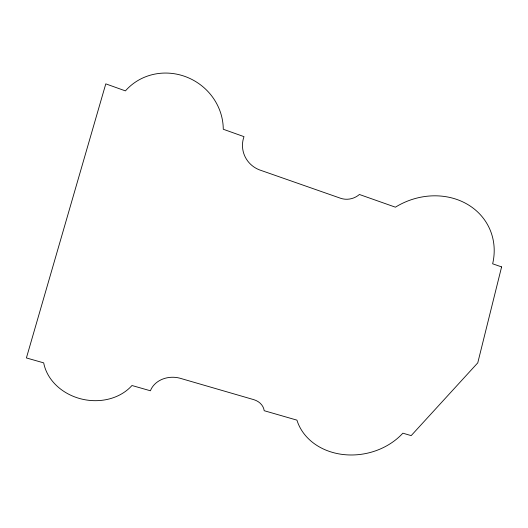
<?xml version="1.0" encoding="UTF-8"?>
<svg xmlns="http://www.w3.org/2000/svg" width="528" height="528" viewBox="0 0 528 528"><rect width="100%" height="100%" fill="white"/><g stroke="black" fill="none" stroke-linecap="round" stroke-linejoin="round"><path stroke-width="0.79" d="M501.6 266.904L477.767 362.855L411.187 435.62L402.871 433.184A61.268 50.873 -11.9 0 1 342.692 454.463A61.268 50.873 -11.9 0 1 296.927 420.143L264.198 410.705A16.21 13.517 -3 0 0 253.942 399.703L179.791 378.167A23.866 19.978 3.4 0 0 150.407 390.773L131.967 385.513A49.342 41.448 11.1 0 1 80.876 398.851A49.342 41.448 11.1 0 1 43.692 362.868L26.4 357.944L105.791 83.86L125.426 90.889A55.975 53.255 31.9 0 1 186.589 77.055A55.975 53.255 31.9 0 1 223.271 129.248L243.989 136.646A27.238 26.545 -11 0 0 259.499 169.891L340.817 198.343A18.566 17.371 -26.6 0 0 359.416 194.489L395.413 207.181A67.518 59.301 -25.8 0 1 467.326 204.263A67.518 59.301 -25.8 0 1 492.65 263.802L501.6 266.904"/></g></svg>
